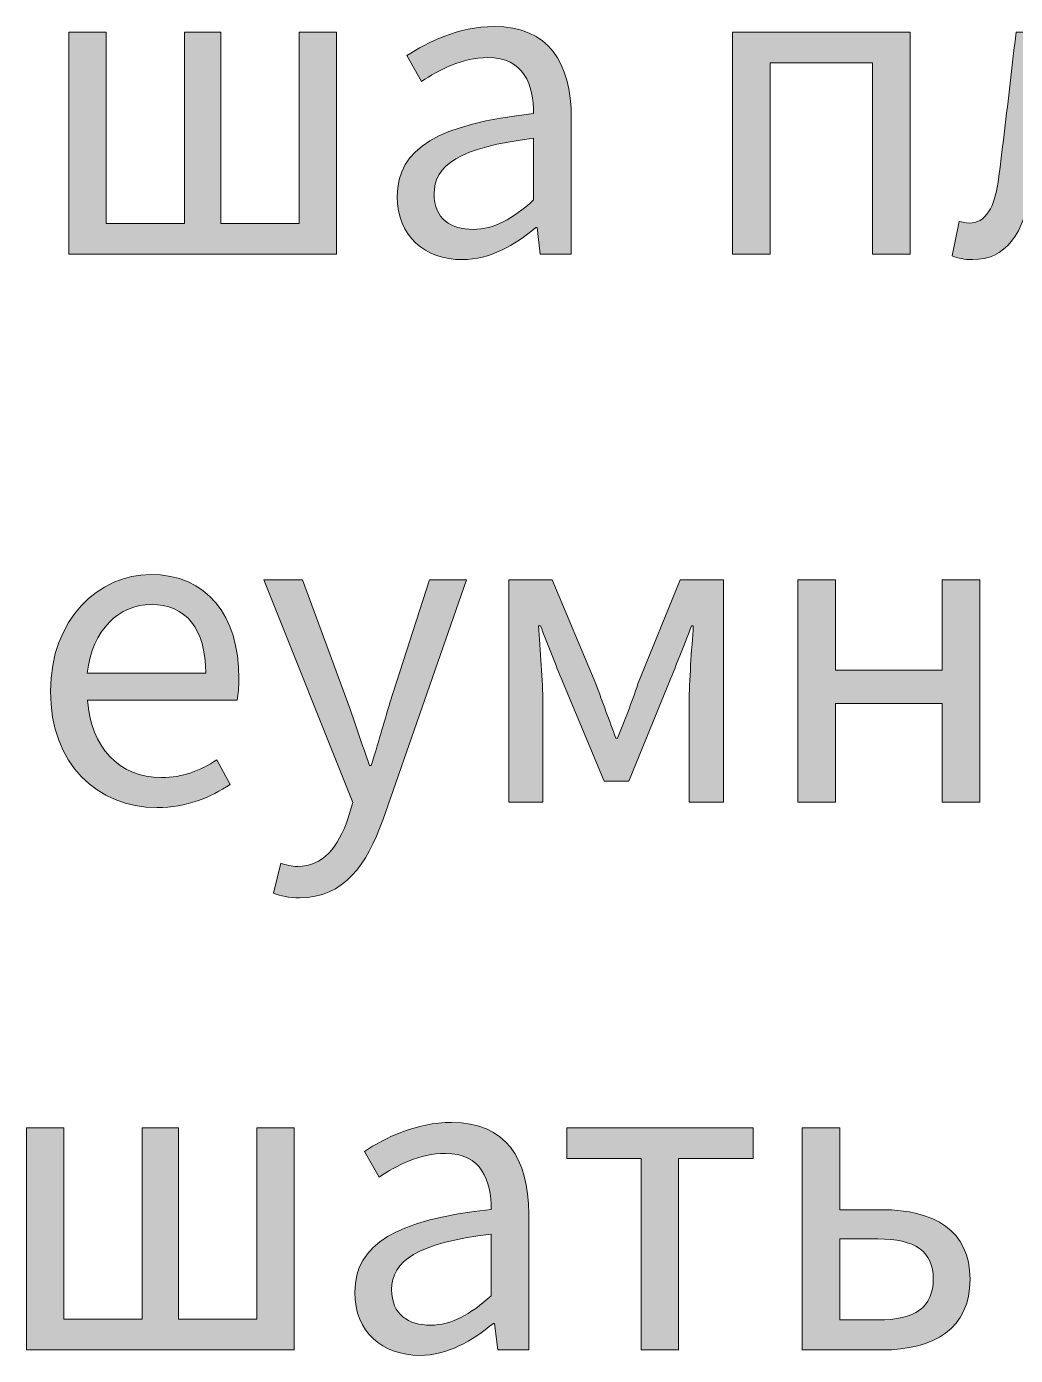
# Model space of a CAD drawing. Header units: millimetres. Extents: x -142 to 140, y -60 to 98.
# Drawn here: x -58.77 to -48.08, y 48.57 to 62.94 of the extents above; entities that cross this region are included whole.
import ezdxf

# ---------------------------------------------------------------- set-up
doc = ezdxf.new("R2010")
doc.units = ezdxf.units.MM
doc.header["$MEASUREMENT"] = 0
doc.layers.add('カット1(R255G0B0)', color=7, linetype='Continuous', lineweight=0)

# ---------------------------------------------------------------- blocks, each defined once
blk = doc.blocks.new('Block_3')
at = {"layer": 'カット1(R255G0B0)', "true_color": 0x000000, "transparency": 33554687}
h = blk.add_hatch(color=18, dxfattribs=at)
h.dxf.hatch_style = 2
edge = h.paths.add_edge_path()
edge.add_spline(control_points=[(-58.316, 62.881), (-58.316, 62.881), (-57.913, 62.881), (-57.913, 62.881), (-57.913, 62.881), (-57.913, 60.81), (-57.913, 60.81), (-57.913, 60.81), (-57.065, 60.81), (-57.065, 60.81), (-57.065, 60.81), (-57.065, 62.881), (-57.065, 62.881), (-57.065, 62.881), (-56.673, 62.881), (-56.673, 62.881), (-56.673, 62.881), (-56.673, 60.81), (-56.673, 60.81), (-56.673, 60.81), (-55.826, 60.81), (-55.826, 60.81), (-55.826, 60.81), (-55.826, 62.881), (-55.826, 62.881), (-55.826, 62.881), (-55.423, 62.881), (-55.423, 62.881), (-55.423, 62.881), (-55.423, 60.479), (-55.423, 60.479), (-55.423, 60.479), (-58.316, 60.479), (-58.316, 60.479), (-58.316, 60.479), (-58.316, 62.881), (-58.316, 62.881)], knot_values=[0, 0, 0, 0, 1, 1, 1, 2, 2, 2, 3, 3, 3, 4, 4, 4, 5, 5, 5, 6, 6, 6, 7, 7, 7, 8, 8, 8, 9, 9, 9, 10, 10, 10, 11, 11, 11, 12, 12, 12, 12], degree=3, periodic=0)
h = blk.add_hatch(color=18, dxfattribs=at)
h.dxf.hatch_style = 2
edge = h.paths.add_edge_path()
edge.add_spline(control_points=[(-53.29, 61.065), (-53.29, 61.065), (-53.29, 61.733), (-53.29, 61.733), (-54.095, 61.636), (-54.367, 61.438), (-54.367, 61.131), (-54.367, 60.859), (-54.182, 60.747), (-53.946, 60.747), (-53.714, 60.747), (-53.522, 60.86), (-53.29, 61.065)], knot_values=[0, 0, 0, 0, 1, 1, 1, 2, 2, 2, 3, 3, 3, 4, 4, 4, 4], degree=3, periodic=0)
edge = h.paths.add_edge_path()
edge.add_spline(control_points=[(-54.765, 61.103), (-54.765, 61.626), (-54.314, 61.888), (-53.29, 61.999), (-53.291, 62.308), (-53.393, 62.606), (-53.786, 62.606), (-54.064, 62.606), (-54.314, 62.474), (-54.502, 62.348), (-54.502, 62.348), (-54.661, 62.627), (-54.661, 62.627), (-54.44, 62.772), (-54.103, 62.941), (-53.718, 62.941), (-53.131, 62.941), (-52.883, 62.551), (-52.883, 61.953), (-52.883, 61.953), (-52.883, 60.479), (-52.883, 60.479), (-52.883, 60.479), (-53.219, 60.479), (-53.219, 60.479), (-53.219, 60.479), (-53.253, 60.767), (-53.253, 60.767), (-53.253, 60.767), (-53.267, 60.767), (-53.267, 60.767), (-53.496, 60.576), (-53.763, 60.42), (-54.061, 60.42), (-54.463, 60.42), (-54.765, 60.67), (-54.765, 61.103)], knot_values=[0, 0, 0, 0, 1, 1, 1, 2, 2, 2, 3, 3, 3, 4, 4, 4, 5, 5, 5, 6, 6, 6, 7, 7, 7, 8, 8, 8, 9, 9, 9, 10, 10, 10, 11, 11, 11, 12, 12, 12, 12], degree=3, periodic=0)
h = blk.add_hatch(color=18, dxfattribs=at)
h.dxf.hatch_style = 2
edge = h.paths.add_edge_path()
edge.add_spline(control_points=[(-51.139, 62.881), (-51.139, 62.881), (-49.218, 62.881), (-49.218, 62.881), (-49.218, 62.881), (-49.218, 60.479), (-49.218, 60.479), (-49.218, 60.479), (-49.624, 60.479), (-49.624, 60.479), (-49.624, 60.479), (-49.624, 62.55), (-49.624, 62.55), (-49.624, 62.55), (-50.733, 62.55), (-50.733, 62.55), (-50.733, 62.55), (-50.733, 60.479), (-50.733, 60.479), (-50.733, 60.479), (-51.139, 60.479), (-51.139, 60.479), (-51.139, 60.479), (-51.139, 62.881), (-51.139, 62.881)], knot_values=[0, 0, 0, 0, 1, 1, 1, 2, 2, 2, 3, 3, 3, 4, 4, 4, 5, 5, 5, 6, 6, 6, 7, 7, 7, 8, 8, 8, 8], degree=3, periodic=0)
h = blk.add_hatch(color=18, dxfattribs=at)
h.dxf.hatch_style = 2
edge = h.paths.add_edge_path()
edge.add_spline(control_points=[(-48.763, 60.461), (-48.763, 60.461), (-48.687, 60.834), (-48.687, 60.834), (-48.653, 60.825), (-48.62, 60.815), (-48.577, 60.815), (-48.408, 60.815), (-48.299, 60.969), (-48.257, 61.323), (-48.192, 61.842), (-48.132, 62.36), (-48.072, 62.881), (-48.072, 62.881), (-46.597, 62.881), (-46.597, 62.881), (-46.597, 62.881), (-46.597, 60.479), (-46.597, 60.479), (-46.597, 60.479), (-47.003, 60.479), (-47.003, 60.479), (-47.003, 60.479), (-47.003, 62.55), (-47.003, 62.55), (-47.003, 62.55), (-47.75, 62.55), (-47.75, 62.55), (-47.802, 62.109), (-47.854, 61.663), (-47.909, 61.221), (-47.978, 60.686), (-48.191, 60.42), (-48.544, 60.42), (-48.634, 60.42), (-48.695, 60.434), (-48.763, 60.461)], knot_values=[0, 0, 0, 0, 1, 1, 1, 2, 2, 2, 3, 3, 3, 4, 4, 4, 5, 5, 5, 6, 6, 6, 7, 7, 7, 8, 8, 8, 9, 9, 9, 10, 10, 10, 11, 11, 11, 12, 12, 12, 12], degree=3, periodic=0)
h = blk.add_hatch(color=18, dxfattribs=at)
h.dxf.hatch_style = 2
edge = h.paths.add_edge_path()
edge.add_spline(control_points=[(-56.837, 55.947), (-56.837, 56.429), (-57.053, 56.69), (-57.429, 56.69), (-57.767, 56.69), (-58.068, 56.419), (-58.118, 55.947), (-58.118, 55.947), (-56.837, 55.947), (-56.837, 55.947)], knot_values=[0, 0, 0, 0, 1, 1, 1, 2, 2, 2, 3, 3, 3, 3], degree=3, periodic=0)
edge = h.paths.add_edge_path()
edge.add_spline(control_points=[(-58.516, 55.751), (-58.516, 56.532), (-57.989, 57.014), (-57.436, 57.014), (-56.824, 57.014), (-56.478, 56.574), (-56.478, 55.887), (-56.478, 55.801), (-56.485, 55.715), (-56.497, 55.656), (-56.497, 55.656), (-58.114, 55.656), (-58.114, 55.656), (-58.085, 55.147), (-57.774, 54.817), (-57.316, 54.817), (-57.086, 54.817), (-56.896, 54.892), (-56.718, 55.009), (-56.718, 55.009), (-56.573, 54.743), (-56.573, 54.743), (-56.783, 54.605), (-57.039, 54.493), (-57.366, 54.493), (-58.006, 54.493), (-58.516, 54.962), (-58.516, 55.751)], knot_values=[0, 0, 0, 0, 1, 1, 1, 2, 2, 2, 3, 3, 3, 4, 4, 4, 5, 5, 5, 6, 6, 6, 7, 7, 7, 8, 8, 8, 9, 9, 9, 9], degree=3, periodic=0)
h = blk.add_hatch(color=18, dxfattribs=at)
h.dxf.hatch_style = 2
edge = h.paths.add_edge_path()
edge.add_spline(control_points=[(-56.104, 53.567), (-56.104, 53.567), (-56.025, 53.891), (-56.025, 53.891), (-55.977, 53.875), (-55.904, 53.855), (-55.842, 53.855), (-55.571, 53.855), (-55.399, 54.072), (-55.3, 54.37), (-55.3, 54.37), (-55.245, 54.548), (-55.245, 54.548), (-55.245, 54.548), (-56.209, 56.955), (-56.209, 56.955), (-56.209, 56.955), (-55.79, 56.955), (-55.79, 56.955), (-55.79, 56.955), (-55.3, 55.625), (-55.3, 55.625), (-55.225, 55.416), (-55.144, 55.17), (-55.066, 54.948), (-55.066, 54.948), (-55.046, 54.948), (-55.046, 54.948), (-54.978, 55.167), (-54.91, 55.413), (-54.845, 55.625), (-54.845, 55.625), (-54.416, 56.955), (-54.416, 56.955), (-54.416, 56.955), (-54.018, 56.955), (-54.018, 56.955), (-54.018, 56.955), (-54.923, 54.355), (-54.923, 54.355), (-55.093, 53.878), (-55.341, 53.517), (-55.822, 53.517), (-55.934, 53.517), (-56.027, 53.537), (-56.104, 53.567)], knot_values=[0, 0, 0, 0, 1, 1, 1, 2, 2, 2, 3, 3, 3, 4, 4, 4, 5, 5, 5, 6, 6, 6, 7, 7, 7, 8, 8, 8, 9, 9, 9, 10, 10, 10, 11, 11, 11, 12, 12, 12, 13, 13, 13, 14, 14, 14, 15, 15, 15, 15], degree=3, periodic=0)
h = blk.add_hatch(color=18, dxfattribs=at)
h.dxf.hatch_style = 2
edge = h.paths.add_edge_path()
edge.add_spline(control_points=[(-53.557, 56.955), (-53.557, 56.955), (-53.088, 56.955), (-53.088, 56.955), (-53.088, 56.955), (-52.616, 55.83), (-52.616, 55.83), (-52.544, 55.629), (-52.47, 55.436), (-52.402, 55.243), (-52.402, 55.243), (-52.382, 55.243), (-52.382, 55.243), (-52.308, 55.436), (-52.228, 55.629), (-52.162, 55.83), (-52.162, 55.83), (-51.705, 56.955), (-51.705, 56.955), (-51.705, 56.955), (-51.238, 56.955), (-51.238, 56.955), (-51.238, 56.955), (-51.238, 54.553), (-51.238, 54.553), (-51.238, 54.553), (-51.608, 54.553), (-51.608, 54.553), (-51.608, 54.553), (-51.608, 55.632), (-51.608, 55.632), (-51.608, 55.845), (-51.58, 56.211), (-51.563, 56.46), (-51.563, 56.46), (-51.583, 56.46), (-51.583, 56.46), (-51.652, 56.27), (-51.735, 56.071), (-51.805, 55.891), (-51.805, 55.891), (-52.259, 54.779), (-52.259, 54.779), (-52.259, 54.779), (-52.529, 54.779), (-52.529, 54.779), (-52.529, 54.779), (-52.994, 55.891), (-52.994, 55.891), (-53.063, 56.071), (-53.147, 56.274), (-53.216, 56.46), (-53.216, 56.46), (-53.236, 56.46), (-53.236, 56.46), (-53.219, 56.211), (-53.191, 55.845), (-53.191, 55.632), (-53.191, 55.632), (-53.191, 54.553), (-53.191, 54.553), (-53.191, 54.553), (-53.557, 54.553), (-53.557, 54.553), (-53.557, 54.553), (-53.557, 56.955), (-53.557, 56.955)], knot_values=[0, 0, 0, 0, 1, 1, 1, 2, 2, 2, 3, 3, 3, 4, 4, 4, 5, 5, 5, 6, 6, 6, 7, 7, 7, 8, 8, 8, 9, 9, 9, 10, 10, 10, 11, 11, 11, 12, 12, 12, 13, 13, 13, 14, 14, 14, 15, 15, 15, 16, 16, 16, 17, 17, 17, 18, 18, 18, 19, 19, 19, 20, 20, 20, 21, 21, 21, 22, 22, 22, 22], degree=3, periodic=0)
h = blk.add_hatch(color=18, dxfattribs=at)
h.dxf.hatch_style = 2
edge = h.paths.add_edge_path()
edge.add_spline(control_points=[(-50.431, 56.955), (-50.431, 56.955), (-50.024, 56.955), (-50.024, 56.955), (-50.024, 56.955), (-50.024, 55.98), (-50.024, 55.98), (-50.024, 55.98), (-48.87, 55.98), (-48.87, 55.98), (-48.87, 55.98), (-48.87, 56.955), (-48.87, 56.955), (-48.87, 56.955), (-48.463, 56.955), (-48.463, 56.955), (-48.463, 56.955), (-48.463, 54.553), (-48.463, 54.553), (-48.463, 54.553), (-48.87, 54.553), (-48.87, 54.553), (-48.87, 54.553), (-48.87, 55.62), (-48.87, 55.62), (-48.87, 55.62), (-50.024, 55.62), (-50.024, 55.62), (-50.024, 55.62), (-50.024, 54.553), (-50.024, 54.553), (-50.024, 54.553), (-50.431, 54.553), (-50.431, 54.553), (-50.431, 54.553), (-50.431, 56.955), (-50.431, 56.955)], knot_values=[0, 0, 0, 0, 1, 1, 1, 2, 2, 2, 3, 3, 3, 4, 4, 4, 5, 5, 5, 6, 6, 6, 7, 7, 7, 8, 8, 8, 9, 9, 9, 10, 10, 10, 11, 11, 11, 12, 12, 12, 12], degree=3, periodic=0)
h = blk.add_hatch(color=18, dxfattribs=at)
h.dxf.hatch_style = 2
edge = h.paths.add_edge_path()
edge.add_spline(control_points=[(-53.749, 49.212), (-53.749, 49.212), (-53.749, 49.879), (-53.749, 49.879), (-54.554, 49.782), (-54.826, 49.585), (-54.826, 49.278), (-54.826, 49.005), (-54.641, 48.894), (-54.405, 48.894), (-54.173, 48.894), (-53.982, 49.007), (-53.749, 49.212)], knot_values=[0, 0, 0, 0, 1, 1, 1, 2, 2, 2, 3, 3, 3, 4, 4, 4, 4], degree=3, periodic=0)
edge = h.paths.add_edge_path()
edge.add_spline(control_points=[(-55.224, 49.249), (-55.224, 49.773), (-54.773, 50.034), (-53.749, 50.146), (-53.75, 50.455), (-53.853, 50.752), (-54.245, 50.752), (-54.523, 50.752), (-54.773, 50.621), (-54.961, 50.495), (-54.961, 50.495), (-55.12, 50.773), (-55.12, 50.773), (-54.899, 50.919), (-54.562, 51.087), (-54.177, 51.087), (-53.591, 51.087), (-53.343, 50.698), (-53.343, 50.1), (-53.343, 50.1), (-53.343, 48.626), (-53.343, 48.626), (-53.343, 48.626), (-53.678, 48.626), (-53.678, 48.626), (-53.678, 48.626), (-53.713, 48.913), (-53.713, 48.913), (-53.713, 48.913), (-53.726, 48.913), (-53.726, 48.913), (-53.955, 48.723), (-54.223, 48.567), (-54.521, 48.567), (-54.923, 48.567), (-55.224, 48.816), (-55.224, 49.249)], knot_values=[0, 0, 0, 0, 1, 1, 1, 2, 2, 2, 3, 3, 3, 4, 4, 4, 5, 5, 5, 6, 6, 6, 7, 7, 7, 8, 8, 8, 9, 9, 9, 10, 10, 10, 11, 11, 11, 12, 12, 12, 12], degree=3, periodic=0)
h = blk.add_hatch(color=18, dxfattribs=at)
h.dxf.hatch_style = 2
edge = h.paths.add_edge_path()
edge.add_spline(control_points=[(-58.775, 51.028), (-58.775, 51.028), (-58.372, 51.028), (-58.372, 51.028), (-58.372, 51.028), (-58.372, 48.957), (-58.372, 48.957), (-58.372, 48.957), (-57.524, 48.957), (-57.524, 48.957), (-57.524, 48.957), (-57.524, 51.028), (-57.524, 51.028), (-57.524, 51.028), (-57.132, 51.028), (-57.132, 51.028), (-57.132, 51.028), (-57.132, 48.957), (-57.132, 48.957), (-57.132, 48.957), (-56.285, 48.957), (-56.285, 48.957), (-56.285, 48.957), (-56.285, 51.028), (-56.285, 51.028), (-56.285, 51.028), (-55.882, 51.028), (-55.882, 51.028), (-55.882, 51.028), (-55.882, 48.626), (-55.882, 48.626), (-55.882, 48.626), (-58.775, 48.626), (-58.775, 48.626), (-58.775, 48.626), (-58.775, 51.028), (-58.775, 51.028)], knot_values=[0, 0, 0, 0, 1, 1, 1, 2, 2, 2, 3, 3, 3, 4, 4, 4, 5, 5, 5, 6, 6, 6, 7, 7, 7, 8, 8, 8, 9, 9, 9, 10, 10, 10, 11, 11, 11, 12, 12, 12, 12], degree=3, periodic=0)
h = blk.add_hatch(color=18, dxfattribs=at)
h.dxf.hatch_style = 2
edge = h.paths.add_edge_path()
edge.add_spline(control_points=[(-52.128, 50.697), (-52.128, 50.697), (-52.932, 50.697), (-52.932, 50.697), (-52.932, 50.697), (-52.932, 51.028), (-52.932, 51.028), (-52.932, 51.028), (-50.917, 51.028), (-50.917, 51.028), (-50.917, 51.028), (-50.917, 50.697), (-50.917, 50.697), (-50.917, 50.697), (-51.722, 50.697), (-51.722, 50.697), (-51.722, 50.697), (-51.722, 48.626), (-51.722, 48.626), (-51.722, 48.626), (-52.128, 48.626), (-52.128, 48.626), (-52.128, 48.626), (-52.128, 50.697), (-52.128, 50.697)], knot_values=[0, 0, 0, 0, 1, 1, 1, 2, 2, 2, 3, 3, 3, 4, 4, 4, 5, 5, 5, 6, 6, 6, 7, 7, 7, 8, 8, 8, 8], degree=3, periodic=0)
h = blk.add_hatch(color=18, dxfattribs=at)
h.dxf.hatch_style = 2
edge = h.paths.add_edge_path()
edge.add_spline(control_points=[(-49.568, 48.95), (-49.164, 48.95), (-48.968, 49.088), (-48.968, 49.393), (-48.968, 49.694), (-49.164, 49.826), (-49.568, 49.826), (-49.568, 49.826), (-49.977, 49.826), (-49.977, 49.826), (-49.977, 49.826), (-49.977, 48.95), (-49.977, 48.95), (-49.977, 48.95), (-49.568, 48.95), (-49.568, 48.95)], knot_values=[0, 0, 0, 0, 1, 1, 1, 2, 2, 2, 3, 3, 3, 4, 4, 4, 5, 5, 5, 5], degree=3, periodic=0)
edge = h.paths.add_edge_path()
edge.add_spline(control_points=[(-50.384, 51.028), (-50.384, 51.028), (-49.977, 51.028), (-49.977, 51.028), (-49.977, 51.028), (-49.977, 50.143), (-49.977, 50.143), (-49.977, 50.143), (-49.526, 50.143), (-49.526, 50.143), (-48.954, 50.143), (-48.57, 49.917), (-48.57, 49.391), (-48.57, 48.858), (-48.954, 48.626), (-49.526, 48.626), (-49.526, 48.626), (-50.384, 48.626), (-50.384, 48.626), (-50.384, 48.626), (-50.384, 51.028), (-50.384, 51.028)], knot_values=[0, 0, 0, 0, 1, 1, 1, 2, 2, 2, 3, 3, 3, 4, 4, 4, 5, 5, 5, 6, 6, 6, 7, 7, 7, 7], degree=3, periodic=0)
at = {"layer": 'カット1(R255G0B0)'}
for points, knots in [([(-58.316, 62.881), (-58.316, 62.881), (-57.913, 62.881), (-57.913, 62.881), (-57.913, 62.881), (-57.913, 60.81), (-57.913, 60.81), (-57.913, 60.81), (-57.065, 60.81), (-57.065, 60.81), (-57.065, 60.81), (-57.065, 62.881), (-57.065, 62.881), (-57.065, 62.881), (-56.673, 62.881), (-56.673, 62.881), (-56.673, 62.881), (-56.673, 60.81), (-56.673, 60.81), (-56.673, 60.81), (-55.826, 60.81), (-55.826, 60.81), (-55.826, 60.81), (-55.826, 62.881), (-55.826, 62.881), (-55.826, 62.881), (-55.423, 62.881), (-55.423, 62.881), (-55.423, 62.881), (-55.423, 60.479), (-55.423, 60.479), (-55.423, 60.479), (-58.316, 60.479), (-58.316, 60.479), (-58.316, 60.479), (-58.316, 62.881), (-58.316, 62.881)], [0, 0, 0, 0, 1, 1, 1, 2, 2, 2, 3, 3, 3, 4, 4, 4, 5, 5, 5, 6, 6, 6, 7, 7, 7, 8, 8, 8, 9, 9, 9, 10, 10, 10, 11, 11, 11, 12, 12, 12, 12]), ([(-54.765, 61.103), (-54.765, 61.626), (-54.314, 61.888), (-53.29, 61.999), (-53.291, 62.308), (-53.393, 62.606), (-53.786, 62.606), (-54.064, 62.606), (-54.314, 62.474), (-54.502, 62.348), (-54.502, 62.348), (-54.661, 62.627), (-54.661, 62.627), (-54.44, 62.772), (-54.103, 62.941), (-53.718, 62.941), (-53.131, 62.941), (-52.883, 62.551), (-52.883, 61.953), (-52.883, 61.953), (-52.883, 60.479), (-52.883, 60.479), (-52.883, 60.479), (-53.219, 60.479), (-53.219, 60.479), (-53.219, 60.479), (-53.253, 60.767), (-53.253, 60.767), (-53.253, 60.767), (-53.267, 60.767), (-53.267, 60.767), (-53.496, 60.576), (-53.763, 60.42), (-54.061, 60.42), (-54.463, 60.42), (-54.765, 60.67), (-54.765, 61.103)], [0, 0, 0, 0, 1, 1, 1, 2, 2, 2, 3, 3, 3, 4, 4, 4, 5, 5, 5, 6, 6, 6, 7, 7, 7, 8, 8, 8, 9, 9, 9, 10, 10, 10, 11, 11, 11, 12, 12, 12, 12]), ([(-51.139, 62.881), (-51.139, 62.881), (-49.218, 62.881), (-49.218, 62.881), (-49.218, 62.881), (-49.218, 60.479), (-49.218, 60.479), (-49.218, 60.479), (-49.624, 60.479), (-49.624, 60.479), (-49.624, 60.479), (-49.624, 62.55), (-49.624, 62.55), (-49.624, 62.55), (-50.733, 62.55), (-50.733, 62.55), (-50.733, 62.55), (-50.733, 60.479), (-50.733, 60.479), (-50.733, 60.479), (-51.139, 60.479), (-51.139, 60.479), (-51.139, 60.479), (-51.139, 62.881), (-51.139, 62.881)], [0, 0, 0, 0, 1, 1, 1, 2, 2, 2, 3, 3, 3, 4, 4, 4, 5, 5, 5, 6, 6, 6, 7, 7, 7, 8, 8, 8, 8]), ([(-48.763, 60.461), (-48.763, 60.461), (-48.687, 60.834), (-48.687, 60.834), (-48.653, 60.825), (-48.62, 60.815), (-48.577, 60.815), (-48.408, 60.815), (-48.299, 60.969), (-48.257, 61.323), (-48.192, 61.842), (-48.132, 62.36), (-48.072, 62.881), (-48.072, 62.881), (-46.597, 62.881), (-46.597, 62.881), (-46.597, 62.881), (-46.597, 60.479), (-46.597, 60.479), (-46.597, 60.479), (-47.003, 60.479), (-47.003, 60.479), (-47.003, 60.479), (-47.003, 62.55), (-47.003, 62.55), (-47.003, 62.55), (-47.75, 62.55), (-47.75, 62.55), (-47.802, 62.109), (-47.854, 61.663), (-47.909, 61.221), (-47.978, 60.686), (-48.191, 60.42), (-48.544, 60.42), (-48.634, 60.42), (-48.695, 60.434), (-48.763, 60.461)], [0, 0, 0, 0, 1, 1, 1, 2, 2, 2, 3, 3, 3, 4, 4, 4, 5, 5, 5, 6, 6, 6, 7, 7, 7, 8, 8, 8, 9, 9, 9, 10, 10, 10, 11, 11, 11, 12, 12, 12, 12]), ([(-53.29, 61.065), (-53.29, 61.065), (-53.29, 61.733), (-53.29, 61.733), (-54.095, 61.636), (-54.367, 61.438), (-54.367, 61.131), (-54.367, 60.859), (-54.182, 60.747), (-53.946, 60.747), (-53.714, 60.747), (-53.522, 60.86), (-53.29, 61.065)], [0, 0, 0, 0, 1, 1, 1, 2, 2, 2, 3, 3, 3, 4, 4, 4, 4]), ([(-58.516, 55.751), (-58.516, 56.532), (-57.989, 57.014), (-57.436, 57.014), (-56.824, 57.014), (-56.478, 56.574), (-56.478, 55.887), (-56.478, 55.801), (-56.485, 55.715), (-56.497, 55.656), (-56.497, 55.656), (-58.114, 55.656), (-58.114, 55.656), (-58.085, 55.147), (-57.774, 54.817), (-57.316, 54.817), (-57.086, 54.817), (-56.896, 54.892), (-56.718, 55.009), (-56.718, 55.009), (-56.573, 54.743), (-56.573, 54.743), (-56.783, 54.605), (-57.039, 54.493), (-57.366, 54.493), (-58.006, 54.493), (-58.516, 54.962), (-58.516, 55.751)], [0, 0, 0, 0, 1, 1, 1, 2, 2, 2, 3, 3, 3, 4, 4, 4, 5, 5, 5, 6, 6, 6, 7, 7, 7, 8, 8, 8, 9, 9, 9, 9]), ([(-56.104, 53.567), (-56.104, 53.567), (-56.025, 53.891), (-56.025, 53.891), (-55.977, 53.875), (-55.904, 53.855), (-55.842, 53.855), (-55.571, 53.855), (-55.399, 54.072), (-55.3, 54.37), (-55.3, 54.37), (-55.245, 54.548), (-55.245, 54.548), (-55.245, 54.548), (-56.209, 56.955), (-56.209, 56.955), (-56.209, 56.955), (-55.79, 56.955), (-55.79, 56.955), (-55.79, 56.955), (-55.3, 55.625), (-55.3, 55.625), (-55.225, 55.416), (-55.144, 55.17), (-55.066, 54.948), (-55.066, 54.948), (-55.046, 54.948), (-55.046, 54.948), (-54.978, 55.167), (-54.91, 55.413), (-54.845, 55.625), (-54.845, 55.625), (-54.416, 56.955), (-54.416, 56.955), (-54.416, 56.955), (-54.018, 56.955), (-54.018, 56.955), (-54.018, 56.955), (-54.923, 54.355), (-54.923, 54.355), (-55.093, 53.878), (-55.341, 53.517), (-55.822, 53.517), (-55.934, 53.517), (-56.027, 53.537), (-56.104, 53.567)], [0, 0, 0, 0, 1, 1, 1, 2, 2, 2, 3, 3, 3, 4, 4, 4, 5, 5, 5, 6, 6, 6, 7, 7, 7, 8, 8, 8, 9, 9, 9, 10, 10, 10, 11, 11, 11, 12, 12, 12, 13, 13, 13, 14, 14, 14, 15, 15, 15, 15]), ([(-53.557, 56.955), (-53.557, 56.955), (-53.088, 56.955), (-53.088, 56.955), (-53.088, 56.955), (-52.616, 55.83), (-52.616, 55.83), (-52.544, 55.629), (-52.47, 55.436), (-52.402, 55.243), (-52.402, 55.243), (-52.382, 55.243), (-52.382, 55.243), (-52.308, 55.436), (-52.228, 55.629), (-52.162, 55.83), (-52.162, 55.83), (-51.705, 56.955), (-51.705, 56.955), (-51.705, 56.955), (-51.238, 56.955), (-51.238, 56.955), (-51.238, 56.955), (-51.238, 54.553), (-51.238, 54.553), (-51.238, 54.553), (-51.608, 54.553), (-51.608, 54.553), (-51.608, 54.553), (-51.608, 55.632), (-51.608, 55.632), (-51.608, 55.845), (-51.58, 56.211), (-51.563, 56.46), (-51.563, 56.46), (-51.583, 56.46), (-51.583, 56.46), (-51.652, 56.27), (-51.735, 56.071), (-51.805, 55.891), (-51.805, 55.891), (-52.259, 54.779), (-52.259, 54.779), (-52.259, 54.779), (-52.529, 54.779), (-52.529, 54.779), (-52.529, 54.779), (-52.994, 55.891), (-52.994, 55.891), (-53.063, 56.071), (-53.147, 56.274), (-53.216, 56.46), (-53.216, 56.46), (-53.236, 56.46), (-53.236, 56.46), (-53.219, 56.211), (-53.191, 55.845), (-53.191, 55.632), (-53.191, 55.632), (-53.191, 54.553), (-53.191, 54.553), (-53.191, 54.553), (-53.557, 54.553), (-53.557, 54.553), (-53.557, 54.553), (-53.557, 56.955), (-53.557, 56.955)], [0, 0, 0, 0, 1, 1, 1, 2, 2, 2, 3, 3, 3, 4, 4, 4, 5, 5, 5, 6, 6, 6, 7, 7, 7, 8, 8, 8, 9, 9, 9, 10, 10, 10, 11, 11, 11, 12, 12, 12, 13, 13, 13, 14, 14, 14, 15, 15, 15, 16, 16, 16, 17, 17, 17, 18, 18, 18, 19, 19, 19, 20, 20, 20, 21, 21, 21, 22, 22, 22, 22]), ([(-50.431, 56.955), (-50.431, 56.955), (-50.024, 56.955), (-50.024, 56.955), (-50.024, 56.955), (-50.024, 55.98), (-50.024, 55.98), (-50.024, 55.98), (-48.87, 55.98), (-48.87, 55.98), (-48.87, 55.98), (-48.87, 56.955), (-48.87, 56.955), (-48.87, 56.955), (-48.463, 56.955), (-48.463, 56.955), (-48.463, 56.955), (-48.463, 54.553), (-48.463, 54.553), (-48.463, 54.553), (-48.87, 54.553), (-48.87, 54.553), (-48.87, 54.553), (-48.87, 55.62), (-48.87, 55.62), (-48.87, 55.62), (-50.024, 55.62), (-50.024, 55.62), (-50.024, 55.62), (-50.024, 54.553), (-50.024, 54.553), (-50.024, 54.553), (-50.431, 54.553), (-50.431, 54.553), (-50.431, 54.553), (-50.431, 56.955), (-50.431, 56.955)], [0, 0, 0, 0, 1, 1, 1, 2, 2, 2, 3, 3, 3, 4, 4, 4, 5, 5, 5, 6, 6, 6, 7, 7, 7, 8, 8, 8, 9, 9, 9, 10, 10, 10, 11, 11, 11, 12, 12, 12, 12]), ([(-56.837, 55.947), (-56.837, 56.429), (-57.053, 56.69), (-57.429, 56.69), (-57.767, 56.69), (-58.068, 56.419), (-58.118, 55.947), (-58.118, 55.947), (-56.837, 55.947), (-56.837, 55.947)], [0, 0, 0, 0, 1, 1, 1, 2, 2, 2, 3, 3, 3, 3]), ([(-55.224, 49.249), (-55.224, 49.773), (-54.773, 50.034), (-53.749, 50.146), (-53.75, 50.455), (-53.853, 50.752), (-54.245, 50.752), (-54.523, 50.752), (-54.773, 50.621), (-54.961, 50.495), (-54.961, 50.495), (-55.12, 50.773), (-55.12, 50.773), (-54.899, 50.919), (-54.562, 51.087), (-54.177, 51.087), (-53.591, 51.087), (-53.343, 50.698), (-53.343, 50.1), (-53.343, 50.1), (-53.343, 48.626), (-53.343, 48.626), (-53.343, 48.626), (-53.678, 48.626), (-53.678, 48.626), (-53.678, 48.626), (-53.713, 48.913), (-53.713, 48.913), (-53.713, 48.913), (-53.726, 48.913), (-53.726, 48.913), (-53.955, 48.723), (-54.223, 48.567), (-54.521, 48.567), (-54.923, 48.567), (-55.224, 48.816), (-55.224, 49.249)], [0, 0, 0, 0, 1, 1, 1, 2, 2, 2, 3, 3, 3, 4, 4, 4, 5, 5, 5, 6, 6, 6, 7, 7, 7, 8, 8, 8, 9, 9, 9, 10, 10, 10, 11, 11, 11, 12, 12, 12, 12]), ([(-58.775, 51.028), (-58.775, 51.028), (-58.372, 51.028), (-58.372, 51.028), (-58.372, 51.028), (-58.372, 48.957), (-58.372, 48.957), (-58.372, 48.957), (-57.524, 48.957), (-57.524, 48.957), (-57.524, 48.957), (-57.524, 51.028), (-57.524, 51.028), (-57.524, 51.028), (-57.132, 51.028), (-57.132, 51.028), (-57.132, 51.028), (-57.132, 48.957), (-57.132, 48.957), (-57.132, 48.957), (-56.285, 48.957), (-56.285, 48.957), (-56.285, 48.957), (-56.285, 51.028), (-56.285, 51.028), (-56.285, 51.028), (-55.882, 51.028), (-55.882, 51.028), (-55.882, 51.028), (-55.882, 48.626), (-55.882, 48.626), (-55.882, 48.626), (-58.775, 48.626), (-58.775, 48.626), (-58.775, 48.626), (-58.775, 51.028), (-58.775, 51.028)], [0, 0, 0, 0, 1, 1, 1, 2, 2, 2, 3, 3, 3, 4, 4, 4, 5, 5, 5, 6, 6, 6, 7, 7, 7, 8, 8, 8, 9, 9, 9, 10, 10, 10, 11, 11, 11, 12, 12, 12, 12]), ([(-52.128, 50.697), (-52.128, 50.697), (-52.932, 50.697), (-52.932, 50.697), (-52.932, 50.697), (-52.932, 51.028), (-52.932, 51.028), (-52.932, 51.028), (-50.917, 51.028), (-50.917, 51.028), (-50.917, 51.028), (-50.917, 50.697), (-50.917, 50.697), (-50.917, 50.697), (-51.722, 50.697), (-51.722, 50.697), (-51.722, 50.697), (-51.722, 48.626), (-51.722, 48.626), (-51.722, 48.626), (-52.128, 48.626), (-52.128, 48.626), (-52.128, 48.626), (-52.128, 50.697), (-52.128, 50.697)], [0, 0, 0, 0, 1, 1, 1, 2, 2, 2, 3, 3, 3, 4, 4, 4, 5, 5, 5, 6, 6, 6, 7, 7, 7, 8, 8, 8, 8]), ([(-50.384, 51.028), (-50.384, 51.028), (-49.977, 51.028), (-49.977, 51.028), (-49.977, 51.028), (-49.977, 50.143), (-49.977, 50.143), (-49.977, 50.143), (-49.526, 50.143), (-49.526, 50.143), (-48.954, 50.143), (-48.57, 49.917), (-48.57, 49.391), (-48.57, 48.858), (-48.954, 48.626), (-49.526, 48.626), (-49.526, 48.626), (-50.384, 48.626), (-50.384, 48.626), (-50.384, 48.626), (-50.384, 51.028), (-50.384, 51.028)], [0, 0, 0, 0, 1, 1, 1, 2, 2, 2, 3, 3, 3, 4, 4, 4, 5, 5, 5, 6, 6, 6, 7, 7, 7, 7]), ([(-53.749, 49.212), (-53.749, 49.212), (-53.749, 49.879), (-53.749, 49.879), (-54.554, 49.782), (-54.826, 49.585), (-54.826, 49.278), (-54.826, 49.005), (-54.641, 48.894), (-54.405, 48.894), (-54.173, 48.894), (-53.982, 49.007), (-53.749, 49.212)], [0, 0, 0, 0, 1, 1, 1, 2, 2, 2, 3, 3, 3, 4, 4, 4, 4]), ([(-49.568, 48.95), (-49.164, 48.95), (-48.968, 49.088), (-48.968, 49.393), (-48.968, 49.694), (-49.164, 49.826), (-49.568, 49.826), (-49.568, 49.826), (-49.977, 49.826), (-49.977, 49.826), (-49.977, 49.826), (-49.977, 48.95), (-49.977, 48.95), (-49.977, 48.95), (-49.568, 48.95), (-49.568, 48.95)], [0, 0, 0, 0, 1, 1, 1, 2, 2, 2, 3, 3, 3, 4, 4, 4, 5, 5, 5, 5])]:
    blk.add_open_spline(points, degree=3, knots=knots, dxfattribs=at)
blk = doc.blocks.new('Block_2')
at = {"layer": 'カット1(R255G0B0)'}
blk.add_blockref('Block_3', (0, 0), dxfattribs=at)
blk = doc.blocks.new('Block_0')
at = {"layer": 'カット1(R255G0B0)'}
blk.add_blockref('Block_2', (0, 0), dxfattribs=at)

msp = doc.modelspace()

# ---------------------------------------------------------------- block references
at = {"layer": 'カット1(R255G0B0)'}
msp.add_blockref('Block_0', (0, 0), dxfattribs=at)

doc.saveas('drawing.dxf')
